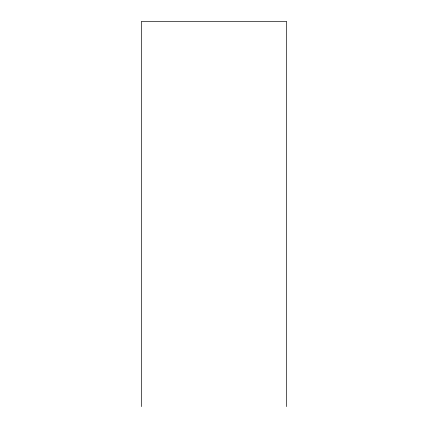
<?xml version="1.0" encoding="UTF-8"?>
<svg xmlns="http://www.w3.org/2000/svg" width="428" height="428" viewBox="0 0 428 428"><rect width="100%" height="100%" fill="white"/><g stroke="black" fill="none" stroke-linecap="round" stroke-linejoin="round"><path stroke-width="0.64" d="M286.6 406.6L286.6 21.4L141.401 21.4L141.401 406.6"/></g></svg>
